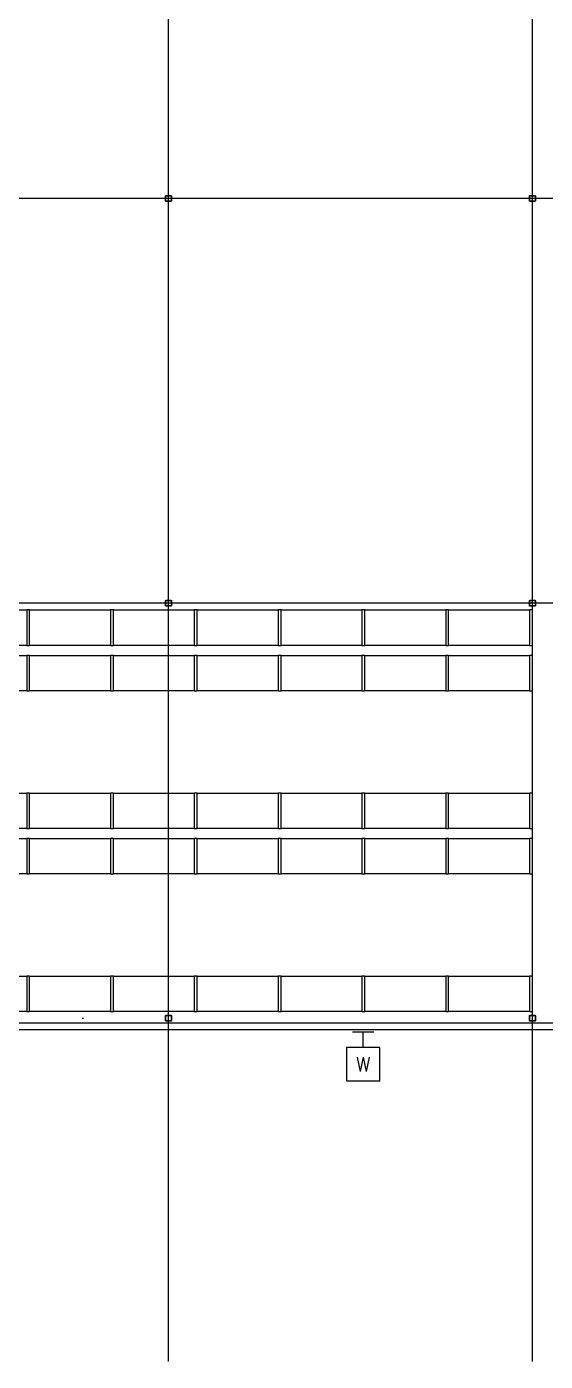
# Model space of a CAD drawing. Header units: millimetres. Extents: x 626570 to 643256, y 6233 to 11343.
# Drawn here: x 637727 to 638343, y 6628 to 8210 of the extents above; entities that cross this region are included whole.
import ezdxf
from ezdxf.enums import TextEntityAlignment as Align

# ---------------------------------------------------------------- set-up
doc = ezdxf.new("R2010")
doc.units = ezdxf.units.MM
doc.header["$LTSCALE"] = 4000
doc.header["$MEASUREMENT"] = 0
doc.linetypes.add('DASHDOT', pattern=[1, 0.5, -0.25, 0, -0.25])
doc.layers.get('0').update_dxf_attribs({"linetype": 'CONTINUOUS'})
for name, color, linetype in [('2012-201_WALL-FLEXWALL', 7, 'CONTINUOUS'), ('BEAMS', 170, 'CONTINUOUS'), ('FRAMES', 170, 'CONTINUOUS'), ('LTG', 6, 'CONTINUOUS'), ('MASTERFOUNDATION_1', 4, 'DASHDOT'), ('MASTERFOUNDATION_25', 7, 'CONTINUOUS')]:
    doc.layers.add(name, color=color, linetype=linetype)
doc.styles.get("Standard").update_dxf_attribs({"font": 'simplex.shx'})

# ---------------------------------------------------------------- blocks, each defined once
blk = doc.blocks.new('WD')
for p, q in [((322, 0), (-322, 0)), ((0, -465), (0, 0))]:
    blk.add_line(p, q)
blk.add_lwpolyline([(-500, -465), (-500, -1465), (500, -1465), (500, -465)], close=True)
blk.add_text('W', height=430).set_placement((0, -965), align=Align.MIDDLE)

msp = doc.modelspace()

# ---------------------------------------------------------------- linework, layer by layer
at = {"layer": '2012-201_WALL-FLEXWALL', "linetype": 'Continuous'}
for p, q in [((638359.1, 7028.5), (636245.9, 7028.5)), ((638359.1, 7020.6), (636245.9, 7020.6))]:
    msp.add_line(p, q, dxfattribs=at)
at = {"layer": 'BEAMS', "linetype": 'Continuous'}
for p, q in [((637631.5, 7518.6), (637727.5, 7518.6)), ((637731, 7518.6), (637827, 7518.6)), ((637830.5, 7518.6), (637926.5, 7518.6)), ((637930, 7518.6), (638026, 7518.6)), ((638029.5, 7518.6), (638125.5, 7518.6)), ((638129, 7518.6), (638225, 7518.6)), ((638228.5, 7518.6), (638324.5, 7518.6)), ((637727.5, 7476.6), (637631.5, 7476.6)), ((637827, 7476.6), (637731, 7476.6)), ((637926.5, 7476.6), (637830.5, 7476.6)), ((638026, 7476.6), (637930, 7476.6)), ((638125.5, 7476.6), (638029.5, 7476.6)), ((638225, 7476.6), (638129, 7476.6)), ((638324.5, 7476.6), (638228.5, 7476.6)), ((637631.5, 7464.6), (637727.5, 7464.6)), ((637731, 7464.6), (637827, 7464.6)), ((637830.5, 7464.6), (637926.5, 7464.6)), ((637930, 7464.6), (638026, 7464.6)), ((638029.5, 7464.6), (638125.5, 7464.6)), ((638129, 7464.6), (638225, 7464.6)), ((638228.5, 7464.6), (638324.5, 7464.6)), ((637727.5, 7422.6), (637631.5, 7422.6)), ((637827, 7422.6), (637731, 7422.6)), ((637926.5, 7422.6), (637830.5, 7422.6)), ((638026, 7422.6), (637930, 7422.6)), ((638125.5, 7422.6), (638029.5, 7422.6)), ((638225, 7422.6), (638129, 7422.6)), ((638324.5, 7422.6), (638228.5, 7422.6)), ((637631.5, 7301.5), (637727.5, 7301.5)), ((637731, 7301.5), (637827, 7301.5)), ((637830.5, 7301.5), (637926.5, 7301.5)), ((637930, 7301.5), (638026, 7301.5)), ((638029.5, 7301.5), (638125.5, 7301.5)), ((638129, 7301.5), (638225, 7301.5)), ((638228.5, 7301.5), (638324.5, 7301.5)), ((637727.5, 7259.5), (637631.5, 7259.5)), ((637827, 7259.5), (637731, 7259.5)), ((637926.5, 7259.5), (637830.5, 7259.5)), ((638026, 7259.5), (637930, 7259.5)), ((638125.5, 7259.5), (638029.5, 7259.5)), ((638225, 7259.5), (638129, 7259.5)), ((638324.5, 7259.5), (638228.5, 7259.5)), ((637631.5, 7247.5), (637727.5, 7247.5)), ((637731, 7247.5), (637827, 7247.5)), ((637830.5, 7247.5), (637926.5, 7247.5)), ((637930, 7247.5), (638026, 7247.5)), ((638029.5, 7247.5), (638125.5, 7247.5)), ((638129, 7247.5), (638225, 7247.5)), ((638228.5, 7247.5), (638324.5, 7247.5)), ((637727.5, 7205.5), (637631.5, 7205.5)), ((637827, 7205.5), (637731, 7205.5)), ((637926.5, 7205.5), (637830.5, 7205.5)), ((638026, 7205.5), (637930, 7205.5)), ((638125.5, 7205.5), (638029.5, 7205.5)), ((638225, 7205.5), (638129, 7205.5)), ((638324.5, 7205.5), (638228.5, 7205.5)), ((637631.5, 7084.4), (637727.5, 7084.4)), ((637731, 7084.4), (637827, 7084.4)), ((637830.5, 7084.4), (637926.5, 7084.4)), ((637930, 7084.4), (638026, 7084.4)), ((638029.5, 7084.4), (638125.5, 7084.4)), ((638129, 7084.4), (638225, 7084.4)), ((638228.5, 7084.4), (638324.5, 7084.4)), ((637727.5, 7042.4), (637631.5, 7042.4)), ((637827, 7042.4), (637731, 7042.4)), ((637926.5, 7042.4), (637830.5, 7042.4)), ((638026, 7042.4), (637930, 7042.4)), ((638125.5, 7042.4), (638029.5, 7042.4)), ((638225, 7042.4), (638129, 7042.4)), ((638324.5, 7042.4), (638228.5, 7042.4))]:
    msp.add_line(p, q, dxfattribs=at)
at = {"layer": 'FRAMES', "linetype": 'Continuous', "flags": 128}
for points in [[(637731, 7476.6), (637731, 7518.6), (637727.5, 7518.6), (637727.5, 7476.6), (637731, 7476.6)], [(637830.5, 7476.6), (637830.5, 7518.6), (637827, 7518.6), (637827, 7476.6), (637830.5, 7476.6)], [(637930, 7476.6), (637930, 7518.6), (637926.5, 7518.6), (637926.5, 7476.6), (637930, 7476.6)], [(638029.5, 7476.6), (638029.5, 7518.6), (638026, 7518.6), (638026, 7476.6), (638029.5, 7476.6)], [(638129, 7476.6), (638129, 7518.6), (638125.5, 7518.6), (638125.5, 7476.6), (638129, 7476.6)], [(638228.5, 7476.6), (638228.5, 7518.6), (638225, 7518.6), (638225, 7476.6), (638228.5, 7476.6)], [(638328, 7476.6), (638328, 7518.6), (638324.5, 7518.6), (638324.5, 7476.6), (638328, 7476.6)], [(637731, 7422.6), (637731, 7464.6), (637727.5, 7464.6), (637727.5, 7422.6), (637731, 7422.6)], [(637830.5, 7422.6), (637830.5, 7464.6), (637827, 7464.6), (637827, 7422.6), (637830.5, 7422.6)], [(637930, 7422.6), (637930, 7464.6), (637926.5, 7464.6), (637926.5, 7422.6), (637930, 7422.6)], [(638029.5, 7422.6), (638029.5, 7464.6), (638026, 7464.6), (638026, 7422.6), (638029.5, 7422.6)], [(638129, 7422.6), (638129, 7464.6), (638125.5, 7464.6), (638125.5, 7422.6), (638129, 7422.6)], [(638228.5, 7422.6), (638228.5, 7464.6), (638225, 7464.6), (638225, 7422.6), (638228.5, 7422.6)], [(638328, 7422.6), (638328, 7464.6), (638324.5, 7464.6), (638324.5, 7422.6), (638328, 7422.6)], [(637731, 7259.5), (637731, 7301.5), (637727.5, 7301.5), (637727.5, 7259.5), (637731, 7259.5)], [(637830.5, 7259.5), (637830.5, 7301.5), (637827, 7301.5), (637827, 7259.5), (637830.5, 7259.5)], [(637930, 7259.5), (637930, 7301.5), (637926.5, 7301.5), (637926.5, 7259.5), (637930, 7259.5)], [(638029.5, 7259.5), (638029.5, 7301.5), (638026, 7301.5), (638026, 7259.5), (638029.5, 7259.5)], [(638129, 7259.5), (638129, 7301.5), (638125.5, 7301.5), (638125.5, 7259.5), (638129, 7259.5)], [(638228.5, 7259.5), (638228.5, 7301.5), (638225, 7301.5), (638225, 7259.5), (638228.5, 7259.5)], [(638328, 7259.5), (638328, 7301.5), (638324.5, 7301.5), (638324.5, 7259.5), (638328, 7259.5)], [(637731, 7205.5), (637731, 7247.5), (637727.5, 7247.5), (637727.5, 7205.5), (637731, 7205.5)], [(637830.5, 7205.5), (637830.5, 7247.5), (637827, 7247.5), (637827, 7205.5), (637830.5, 7205.5)], [(637930, 7205.5), (637930, 7247.5), (637926.5, 7247.5), (637926.5, 7205.5), (637930, 7205.5)], [(638029.5, 7205.5), (638029.5, 7247.5), (638026, 7247.5), (638026, 7205.5), (638029.5, 7205.5)], [(638129, 7205.5), (638129, 7247.5), (638125.5, 7247.5), (638125.5, 7205.5), (638129, 7205.5)], [(638228.5, 7205.5), (638228.5, 7247.5), (638225, 7247.5), (638225, 7205.5), (638228.5, 7205.5)], [(638328, 7205.5), (638328, 7247.5), (638324.5, 7247.5), (638324.5, 7205.5), (638328, 7205.5)], [(637731, 7042.4), (637731, 7084.4), (637727.5, 7084.4), (637727.5, 7042.4), (637731, 7042.4)], [(637830.5, 7042.4), (637830.5, 7084.4), (637827, 7084.4), (637827, 7042.4), (637830.5, 7042.4)], [(637930, 7042.4), (637930, 7084.4), (637926.5, 7084.4), (637926.5, 7042.4), (637930, 7042.4)], [(638029.5, 7042.4), (638029.5, 7084.4), (638026, 7084.4), (638026, 7042.4), (638029.5, 7042.4)], [(638129, 7042.4), (638129, 7084.4), (638125.5, 7084.4), (638125.5, 7042.4), (638129, 7042.4)], [(638228.5, 7042.4), (638228.5, 7084.4), (638225, 7084.4), (638225, 7042.4), (638228.5, 7042.4)], [(638328, 7042.4), (638328, 7084.4), (638324.5, 7084.4), (638324.5, 7042.4), (638328, 7042.4)]]:
    msp.add_lwpolyline(points, close=True, dxfattribs=at)
at = {"layer": 'MASTERFOUNDATION_1', "linetype": 'DASHDOT'}
for p, q in [((637895.9, 6627.5), (637895.9, 11123.2)), ((638328, 6627.5), (638328, 11123.2)), ((643023.9, 8006.6), (626795.2, 8006.6)), ((643023.9, 7526.6), (626795.2, 7526.6)), ((643023.9, 7526.6), (626795.2, 7526.6)), ((626794.1, 7034.4), (643036.1, 7034.4))]:
    msp.add_line(p, q, dxfattribs=at)
at = {"layer": 'MASTERFOUNDATION_25', "linetype": 'Continuous', "flags": 128}
for points in [[(637893.1, 8010.1), (637898.8, 8010.1), (637898.8, 8010.1), (637898.9, 8010.1), (637898.9, 8010.1), (637898.9, 8010.1), (637898.9, 8010.1), (637899, 8010.1), (637899, 8010.1), (637899, 8010.1), (637899, 8010.1), (637899, 8010.1), (637899.1, 8010.1), (637899.1, 8010.1), (637899.1, 8010), (637899.1, 8010), (637899.1, 8010), (637899.2, 8010), (637899.2, 8010), (637899.2, 8010), (637899.2, 8010), (637899.2, 8010), (637899.2, 8009.9), (637899.3, 8009.9), (637899.3, 8009.9), (637899.3, 8009.9), (637899.3, 8009.9), (637899.3, 8009.9), (637899.3, 8009.9), (637899.3, 8009.8), (637899.4, 8009.8), (637899.4, 8009.8), (637899.4, 8009.8), (637899.4, 8009.8), (637899.4, 8009.7), (637899.4, 8009.7), (637899.4, 8009.7), (637899.4, 8009.7), (637899.4, 8009.7), (637899.4, 8009.6), (637899.4, 8009.6), (637899.4, 8009.6), (637899.4, 8009.6), (637899.4, 8009.6), (637899.4, 8009.5), (637899.4, 8009.5), (637899.4, 8009.5), (637899.4, 8003.7), (637899.4, 8003.7), (637899.4, 8003.7), (637899.4, 8003.7), (637899.4, 8003.6), (637899.4, 8003.6), (637899.4, 8003.6), (637899.4, 8003.6), (637899.4, 8003.6), (637899.4, 8003.5), (637899.4, 8003.5), (637899.4, 8003.5), (637899.4, 8003.5), (637899.4, 8003.5), (637899.4, 8003.4), (637899.4, 8003.4), (637899.4, 8003.4), (637899.3, 8003.4), (637899.3, 8003.4), (637899.3, 8003.3), (637899.3, 8003.3), (637899.3, 8003.3), (637899.3, 8003.3), (637899.3, 8003.3), (637899.2, 8003.3), (637899.2, 8003.3), (637899.2, 8003.2), (637899.2, 8003.2), (637899.2, 8003.2), (637899.2, 8003.2), (637899.1, 8003.2), (637899.1, 8003.2), (637899.1, 8003.2), (637899.1, 8003.2), (637899.1, 8003.2), (637899, 8003.1), (637899, 8003.1), (637899, 8003.1), (637899, 8003.1), (637899, 8003.1), (637898.9, 8003.1), (637898.9, 8003.1), (637898.9, 8003.1), (637898.9, 8003.1), (637898.8, 8003.1), (637898.8, 8003.1), (637893.1, 8003.1), (637893, 8003.1), (637893, 8003.1), (637893, 8003.1), (637893, 8003.1), (637893, 8003.1), (637892.9, 8003.1), (637892.9, 8003.1), (637892.9, 8003.1), (637892.9, 8003.1), (637892.9, 8003.1), (637892.8, 8003.2), (637892.8, 8003.2), (637892.8, 8003.2), (637892.8, 8003.2), (637892.8, 8003.2), (637892.7, 8003.2), (637892.7, 8003.2), (637892.7, 8003.2), (637892.7, 8003.2), (637892.7, 8003.3), (637892.7, 8003.3), (637892.6, 8003.3), (637892.6, 8003.3), (637892.6, 8003.3), (637892.6, 8003.3), (637892.6, 8003.3), (637892.6, 8003.4), (637892.6, 8003.4), (637892.5, 8003.4), (637892.5, 8003.4), (637892.5, 8003.4), (637892.5, 8003.5), (637892.5, 8003.5), (637892.5, 8003.5), (637892.5, 8003.5), (637892.5, 8003.5), (637892.5, 8003.6), (637892.5, 8003.6), (637892.5, 8003.6), (637892.5, 8003.6), (637892.5, 8003.6), (637892.5, 8003.7), (637892.5, 8003.7), (637892.4, 8003.7), (637892.4, 8003.7), (637892.4, 8009.5), (637892.4, 8009.5), (637892.5, 8009.5), (637892.5, 8009.6), (637892.5, 8009.6), (637892.5, 8009.6), (637892.5, 8009.6), (637892.5, 8009.6), (637892.5, 8009.7), (637892.5, 8009.7), (637892.5, 8009.7), (637892.5, 8009.7), (637892.5, 8009.7), (637892.5, 8009.8), (637892.5, 8009.8), (637892.5, 8009.8), (637892.5, 8009.8), (637892.6, 8009.8), (637892.6, 8009.9), (637892.6, 8009.9), (637892.6, 8009.9), (637892.6, 8009.9), (637892.6, 8009.9), (637892.6, 8009.9), (637892.7, 8009.9), (637892.7, 8010), (637892.7, 8010), (637892.7, 8010), (637892.7, 8010), (637892.7, 8010), (637892.8, 8010), (637892.8, 8010), (637892.8, 8010), (637892.8, 8010.1), (637892.8, 8010.1), (637892.9, 8010.1), (637892.9, 8010.1), (637892.9, 8010.1), (637892.9, 8010.1), (637892.9, 8010.1), (637893, 8010.1), (637893, 8010.1), (637893, 8010.1), (637893, 8010.1), (637893, 8010.1), (637893.1, 8010.1)], [(637893.1, 8009.8), (637898.8, 8009.8), (637898.8, 8009.8), (637898.8, 8009.8), (637898.9, 8009.8), (637898.9, 8009.8), (637898.9, 8009.8), (637898.9, 8009.8), (637898.9, 8009.8), (637898.9, 8009.8), (637898.9, 8009.8), (637898.9, 8009.8), (637898.9, 8009.8), (637899, 8009.8), (637899, 8009.8), (637899, 8009.8), (637899, 8009.8), (637899, 8009.7), (637899, 8009.7), (637899, 8009.7), (637899, 8009.7), (637899, 8009.7), (637899, 8009.7), (637899, 8009.7), (637899, 8009.7), (637899.1, 8009.7), (637899.1, 8009.7), (637899.1, 8009.7), (637899.1, 8009.7), (637899.1, 8009.7), (637899.1, 8009.7), (637899.1, 8009.6), (637899.1, 8009.6), (637899.1, 8009.6), (637899.1, 8009.6), (637899.1, 8009.6), (637899.1, 8009.6), (637899.1, 8009.6), (637899.1, 8009.6), (637899.1, 8009.6), (637899.1, 8009.6), (637899.1, 8009.5), (637899.1, 8009.5), (637899.1, 8009.5), (637899.1, 8009.5), (637899.1, 8009.5), (637899.1, 8009.5), (637899.1, 8003.7), (637899.1, 8003.7), (637899.1, 8003.7), (637899.1, 8003.7), (637899.1, 8003.7), (637899.1, 8003.7), (637899.1, 8003.7), (637899.1, 8003.7), (637899.1, 8003.6), (637899.1, 8003.6), (637899.1, 8003.6), (637899.1, 8003.6), (637899.1, 8003.6), (637899.1, 8003.6), (637899.1, 8003.6), (637899.1, 8003.6), (637899.1, 8003.6), (637899.1, 8003.6), (637899.1, 8003.5), (637899.1, 8003.5), (637899.1, 8003.5), (637899.1, 8003.5), (637899, 8003.5), (637899, 8003.5), (637899, 8003.5), (637899, 8003.5), (637899, 8003.5), (637899, 8003.5), (637899, 8003.5), (637899, 8003.5), (637899, 8003.5), (637899, 8003.5), (637899, 8003.5), (637899, 8003.4), (637898.9, 8003.4), (637898.9, 8003.4), (637898.9, 8003.4), (637898.9, 8003.4), (637898.9, 8003.4), (637898.9, 8003.4), (637898.9, 8003.4), (637898.9, 8003.4), (637898.9, 8003.4), (637898.8, 8003.4), (637898.8, 8003.4), (637898.8, 8003.4), (637893.1, 8003.4), (637893.1, 8003.4), (637893, 8003.4), (637893, 8003.4), (637893, 8003.4), (637893, 8003.4), (637893, 8003.4), (637893, 8003.4), (637893, 8003.4), (637893, 8003.4), (637893, 8003.4), (637893, 8003.4), (637892.9, 8003.4), (637892.9, 8003.5), (637892.9, 8003.5), (637892.9, 8003.5), (637892.9, 8003.5), (637892.9, 8003.5), (637892.9, 8003.5), (637892.9, 8003.5), (637892.9, 8003.5), (637892.9, 8003.5), (637892.9, 8003.5), (637892.8, 8003.5), (637892.8, 8003.5), (637892.8, 8003.5), (637892.8, 8003.5), (637892.8, 8003.5), (637892.8, 8003.6), (637892.8, 8003.6), (637892.8, 8003.6), (637892.8, 8003.6), (637892.8, 8003.6), (637892.8, 8003.6), (637892.8, 8003.6), (637892.8, 8003.6), (637892.8, 8003.6), (637892.8, 8003.6), (637892.8, 8003.7), (637892.8, 8003.7), (637892.8, 8003.7), (637892.8, 8003.7), (637892.8, 8003.7), (637892.8, 8003.7), (637892.8, 8003.7), (637892.8, 8003.7), (637892.8, 8009.5), (637892.8, 8009.5), (637892.8, 8009.5), (637892.8, 8009.5), (637892.8, 8009.5), (637892.8, 8009.5), (637892.8, 8009.6), (637892.8, 8009.6), (637892.8, 8009.6), (637892.8, 8009.6), (637892.8, 8009.6), (637892.8, 8009.6), (637892.8, 8009.6), (637892.8, 8009.6), (637892.8, 8009.6), (637892.8, 8009.6), (637892.8, 8009.7), (637892.8, 8009.7), (637892.8, 8009.7), (637892.8, 8009.7), (637892.8, 8009.7), (637892.8, 8009.7), (637892.8, 8009.7), (637892.9, 8009.7), (637892.9, 8009.7), (637892.9, 8009.7), (637892.9, 8009.7), (637892.9, 8009.7), (637892.9, 8009.7), (637892.9, 8009.7), (637892.9, 8009.8), (637892.9, 8009.8), (637892.9, 8009.8), (637892.9, 8009.8), (637893, 8009.8), (637893, 8009.8), (637893, 8009.8), (637893, 8009.8), (637893, 8009.8), (637893, 8009.8), (637893, 8009.8), (637893, 8009.8), (637893, 8009.8), (637893, 8009.8), (637893.1, 8009.8), (637893.1, 8009.8)], [(638325.1, 8010.1), (638330.8, 8010.1), (638330.9, 8010.1), (638330.9, 8010.1), (638330.9, 8010.1), (638330.9, 8010.1), (638330.9, 8010.1), (638331, 8010.1), (638331, 8010.1), (638331, 8010.1), (638331, 8010.1), (638331, 8010.1), (638331.1, 8010.1), (638331.1, 8010.1), (638331.1, 8010), (638331.1, 8010), (638331.1, 8010), (638331.2, 8010), (638331.2, 8010), (638331.2, 8010), (638331.2, 8010), (638331.2, 8010), (638331.3, 8009.9), (638331.3, 8009.9), (638331.3, 8009.9), (638331.3, 8009.9), (638331.3, 8009.9), (638331.3, 8009.9), (638331.3, 8009.9), (638331.4, 8009.8), (638331.4, 8009.8), (638331.4, 8009.8), (638331.4, 8009.8), (638331.4, 8009.8), (638331.4, 8009.7), (638331.4, 8009.7), (638331.4, 8009.7), (638331.4, 8009.7), (638331.4, 8009.7), (638331.4, 8009.6), (638331.4, 8009.6), (638331.4, 8009.6), (638331.5, 8009.6), (638331.5, 8009.6), (638331.5, 8009.5), (638331.5, 8009.5), (638331.5, 8009.5), (638331.5, 8003.7), (638331.5, 8003.7), (638331.5, 8003.7), (638331.5, 8003.7), (638331.5, 8003.6), (638331.4, 8003.6), (638331.4, 8003.6), (638331.4, 8003.6), (638331.4, 8003.6), (638331.4, 8003.5), (638331.4, 8003.5), (638331.4, 8003.5), (638331.4, 8003.5), (638331.4, 8003.5), (638331.4, 8003.4), (638331.4, 8003.4), (638331.4, 8003.4), (638331.4, 8003.4), (638331.3, 8003.4), (638331.3, 8003.3), (638331.3, 8003.3), (638331.3, 8003.3), (638331.3, 8003.3), (638331.3, 8003.3), (638331.3, 8003.3), (638331.2, 8003.3), (638331.2, 8003.2), (638331.2, 8003.2), (638331.2, 8003.2), (638331.2, 8003.2), (638331.1, 8003.2), (638331.1, 8003.2), (638331.1, 8003.2), (638331.1, 8003.2), (638331.1, 8003.2), (638331, 8003.1), (638331, 8003.1), (638331, 8003.1), (638331, 8003.1), (638331, 8003.1), (638330.9, 8003.1), (638330.9, 8003.1), (638330.9, 8003.1), (638330.9, 8003.1), (638330.9, 8003.1), (638330.8, 8003.1), (638325.1, 8003.1), (638325.1, 8003.1), (638325, 8003.1), (638325, 8003.1), (638325, 8003.1), (638325, 8003.1), (638324.9, 8003.1), (638324.9, 8003.1), (638324.9, 8003.1), (638324.9, 8003.1), (638324.9, 8003.1), (638324.8, 8003.2), (638324.8, 8003.2), (638324.8, 8003.2), (638324.8, 8003.2), (638324.8, 8003.2), (638324.7, 8003.2), (638324.7, 8003.2), (638324.7, 8003.2), (638324.7, 8003.2), (638324.7, 8003.3), (638324.7, 8003.3), (638324.6, 8003.3), (638324.6, 8003.3), (638324.6, 8003.3), (638324.6, 8003.3), (638324.6, 8003.3), (638324.6, 8003.4), (638324.6, 8003.4), (638324.6, 8003.4), (638324.5, 8003.4), (638324.5, 8003.4), (638324.5, 8003.5), (638324.5, 8003.5), (638324.5, 8003.5), (638324.5, 8003.5), (638324.5, 8003.5), (638324.5, 8003.6), (638324.5, 8003.6), (638324.5, 8003.6), (638324.5, 8003.6), (638324.5, 8003.6), (638324.5, 8003.7), (638324.5, 8003.7), (638324.5, 8003.7), (638324.5, 8003.7), (638324.5, 8009.5), (638324.5, 8009.5), (638324.5, 8009.5), (638324.5, 8009.6), (638324.5, 8009.6), (638324.5, 8009.6), (638324.5, 8009.6), (638324.5, 8009.6), (638324.5, 8009.7), (638324.5, 8009.7), (638324.5, 8009.7), (638324.5, 8009.7), (638324.5, 8009.7), (638324.5, 8009.8), (638324.5, 8009.8), (638324.5, 8009.8), (638324.6, 8009.8), (638324.6, 8009.8), (638324.6, 8009.9), (638324.6, 8009.9), (638324.6, 8009.9), (638324.6, 8009.9), (638324.6, 8009.9), (638324.6, 8009.9), (638324.7, 8009.9), (638324.7, 8010), (638324.7, 8010), (638324.7, 8010), (638324.7, 8010), (638324.7, 8010), (638324.8, 8010), (638324.8, 8010), (638324.8, 8010), (638324.8, 8010.1), (638324.8, 8010.1), (638324.9, 8010.1), (638324.9, 8010.1), (638324.9, 8010.1), (638324.9, 8010.1), (638324.9, 8010.1), (638325, 8010.1), (638325, 8010.1), (638325, 8010.1), (638325, 8010.1), (638325.1, 8010.1), (638325.1, 8010.1)], [(638325.1, 8009.8), (638330.8, 8009.8), (638330.8, 8009.8), (638330.9, 8009.8), (638330.9, 8009.8), (638330.9, 8009.8), (638330.9, 8009.8), (638330.9, 8009.8), (638330.9, 8009.8), (638330.9, 8009.8), (638330.9, 8009.8), (638330.9, 8009.8), (638331, 8009.8), (638331, 8009.8), (638331, 8009.8), (638331, 8009.8), (638331, 8009.8), (638331, 8009.7), (638331, 8009.7), (638331, 8009.7), (638331, 8009.7), (638331, 8009.7), (638331, 8009.7), (638331.1, 8009.7), (638331.1, 8009.7), (638331.1, 8009.7), (638331.1, 8009.7), (638331.1, 8009.7), (638331.1, 8009.7), (638331.1, 8009.7), (638331.1, 8009.7), (638331.1, 8009.6), (638331.1, 8009.6), (638331.1, 8009.6), (638331.1, 8009.6), (638331.1, 8009.6), (638331.1, 8009.6), (638331.1, 8009.6), (638331.1, 8009.6), (638331.1, 8009.6), (638331.1, 8009.6), (638331.1, 8009.5), (638331.1, 8009.5), (638331.1, 8009.5), (638331.1, 8009.5), (638331.1, 8009.5), (638331.1, 8009.5), (638331.1, 8003.7), (638331.1, 8003.7), (638331.1, 8003.7), (638331.1, 8003.7), (638331.1, 8003.7), (638331.1, 8003.7), (638331.1, 8003.7), (638331.1, 8003.7), (638331.1, 8003.6), (638331.1, 8003.6), (638331.1, 8003.6), (638331.1, 8003.6), (638331.1, 8003.6), (638331.1, 8003.6), (638331.1, 8003.6), (638331.1, 8003.6), (638331.1, 8003.6), (638331.1, 8003.6), (638331.1, 8003.5), (638331.1, 8003.5), (638331.1, 8003.5), (638331.1, 8003.5), (638331.1, 8003.5), (638331.1, 8003.5), (638331, 8003.5), (638331, 8003.5), (638331, 8003.5), (638331, 8003.5), (638331, 8003.5), (638331, 8003.5), (638331, 8003.5), (638331, 8003.5), (638331, 8003.5), (638331, 8003.4), (638331, 8003.4), (638330.9, 8003.4), (638330.9, 8003.4), (638330.9, 8003.4), (638330.9, 8003.4), (638330.9, 8003.4), (638330.9, 8003.4), (638330.9, 8003.4), (638330.9, 8003.4), (638330.9, 8003.4), (638330.8, 8003.4), (638330.8, 8003.4), (638325.1, 8003.4), (638325.1, 8003.4), (638325.1, 8003.4), (638325, 8003.4), (638325, 8003.4), (638325, 8003.4), (638325, 8003.4), (638325, 8003.4), (638325, 8003.4), (638325, 8003.4), (638325, 8003.4), (638325, 8003.4), (638325, 8003.4), (638324.9, 8003.5), (638324.9, 8003.5), (638324.9, 8003.5), (638324.9, 8003.5), (638324.9, 8003.5), (638324.9, 8003.5), (638324.9, 8003.5), (638324.9, 8003.5), (638324.9, 8003.5), (638324.9, 8003.5), (638324.9, 8003.5), (638324.8, 8003.5), (638324.8, 8003.5), (638324.8, 8003.5), (638324.8, 8003.5), (638324.8, 8003.6), (638324.8, 8003.6), (638324.8, 8003.6), (638324.8, 8003.6), (638324.8, 8003.6), (638324.8, 8003.6), (638324.8, 8003.6), (638324.8, 8003.6), (638324.8, 8003.6), (638324.8, 8003.6), (638324.8, 8003.7), (638324.8, 8003.7), (638324.8, 8003.7), (638324.8, 8003.7), (638324.8, 8003.7), (638324.8, 8003.7), (638324.8, 8003.7), (638324.8, 8003.7), (638324.8, 8009.5), (638324.8, 8009.5), (638324.8, 8009.5), (638324.8, 8009.5), (638324.8, 8009.5), (638324.8, 8009.5), (638324.8, 8009.6), (638324.8, 8009.6), (638324.8, 8009.6), (638324.8, 8009.6), (638324.8, 8009.6), (638324.8, 8009.6), (638324.8, 8009.6), (638324.8, 8009.6), (638324.8, 8009.6), (638324.8, 8009.6), (638324.8, 8009.7), (638324.8, 8009.7), (638324.8, 8009.7), (638324.8, 8009.7), (638324.8, 8009.7), (638324.8, 8009.7), (638324.9, 8009.7), (638324.9, 8009.7), (638324.9, 8009.7), (638324.9, 8009.7), (638324.9, 8009.7), (638324.9, 8009.7), (638324.9, 8009.7), (638324.9, 8009.7), (638324.9, 8009.8), (638324.9, 8009.8), (638324.9, 8009.8), (638325, 8009.8), (638325, 8009.8), (638325, 8009.8), (638325, 8009.8), (638325, 8009.8), (638325, 8009.8), (638325, 8009.8), (638325, 8009.8), (638325, 8009.8), (638325, 8009.8), (638325.1, 8009.8), (638325.1, 8009.8), (638325.1, 8009.8)], [(637893.1, 7530.1), (637898.8, 7530.1), (637898.8, 7530.1), (637898.9, 7530.1), (637898.9, 7530.1), (637898.9, 7530.1), (637898.9, 7530.1), (637899, 7530.1), (637899, 7530.1), (637899, 7530.1), (637899, 7530.1), (637899, 7530.1), (637899.1, 7530.1), (637899.1, 7530.1), (637899.1, 7530), (637899.1, 7530), (637899.1, 7530), (637899.2, 7530), (637899.2, 7530), (637899.2, 7530), (637899.2, 7530), (637899.2, 7530), (637899.2, 7529.9), (637899.3, 7529.9), (637899.3, 7529.9), (637899.3, 7529.9), (637899.3, 7529.9), (637899.3, 7529.9), (637899.3, 7529.9), (637899.3, 7529.8), (637899.4, 7529.8), (637899.4, 7529.8), (637899.4, 7529.8), (637899.4, 7529.8), (637899.4, 7529.7), (637899.4, 7529.7), (637899.4, 7529.7), (637899.4, 7529.7), (637899.4, 7529.7), (637899.4, 7529.6), (637899.4, 7529.6), (637899.4, 7529.6), (637899.4, 7529.6), (637899.4, 7529.6), (637899.4, 7529.5), (637899.4, 7529.5), (637899.4, 7529.5), (637899.4, 7523.7), (637899.4, 7523.7), (637899.4, 7523.7), (637899.4, 7523.7), (637899.4, 7523.6), (637899.4, 7523.6), (637899.4, 7523.6), (637899.4, 7523.6), (637899.4, 7523.6), (637899.4, 7523.5), (637899.4, 7523.5), (637899.4, 7523.5), (637899.4, 7523.5), (637899.4, 7523.5), (637899.4, 7523.4), (637899.4, 7523.4), (637899.4, 7523.4), (637899.3, 7523.4), (637899.3, 7523.4), (637899.3, 7523.3), (637899.3, 7523.3), (637899.3, 7523.3), (637899.3, 7523.3), (637899.3, 7523.3), (637899.2, 7523.3), (637899.2, 7523.3), (637899.2, 7523.2), (637899.2, 7523.2), (637899.2, 7523.2), (637899.2, 7523.2), (637899.1, 7523.2), (637899.1, 7523.2), (637899.1, 7523.2), (637899.1, 7523.2), (637899.1, 7523.2), (637899, 7523.1), (637899, 7523.1), (637899, 7523.1), (637899, 7523.1), (637899, 7523.1), (637898.9, 7523.1), (637898.9, 7523.1), (637898.9, 7523.1), (637898.9, 7523.1), (637898.8, 7523.1), (637898.8, 7523.1), (637893.1, 7523.1), (637893, 7523.1), (637893, 7523.1), (637893, 7523.1), (637893, 7523.1), (637893, 7523.1), (637892.9, 7523.1), (637892.9, 7523.1), (637892.9, 7523.1), (637892.9, 7523.1), (637892.9, 7523.1), (637892.8, 7523.2), (637892.8, 7523.2), (637892.8, 7523.2), (637892.8, 7523.2), (637892.8, 7523.2), (637892.7, 7523.2), (637892.7, 7523.2), (637892.7, 7523.2), (637892.7, 7523.2), (637892.7, 7523.3), (637892.7, 7523.3), (637892.6, 7523.3), (637892.6, 7523.3), (637892.6, 7523.3), (637892.6, 7523.3), (637892.6, 7523.3), (637892.6, 7523.4), (637892.6, 7523.4), (637892.5, 7523.4), (637892.5, 7523.4), (637892.5, 7523.4), (637892.5, 7523.5), (637892.5, 7523.5), (637892.5, 7523.5), (637892.5, 7523.5), (637892.5, 7523.5), (637892.5, 7523.6), (637892.5, 7523.6), (637892.5, 7523.6), (637892.5, 7523.6), (637892.5, 7523.6), (637892.5, 7523.7), (637892.5, 7523.7), (637892.4, 7523.7), (637892.4, 7523.7), (637892.4, 7529.5), (637892.4, 7529.5), (637892.5, 7529.5), (637892.5, 7529.6), (637892.5, 7529.6), (637892.5, 7529.6), (637892.5, 7529.6), (637892.5, 7529.6), (637892.5, 7529.7), (637892.5, 7529.7), (637892.5, 7529.7), (637892.5, 7529.7), (637892.5, 7529.7), (637892.5, 7529.8), (637892.5, 7529.8), (637892.5, 7529.8), (637892.5, 7529.8), (637892.6, 7529.8), (637892.6, 7529.9), (637892.6, 7529.9), (637892.6, 7529.9), (637892.6, 7529.9), (637892.6, 7529.9), (637892.6, 7529.9), (637892.7, 7529.9), (637892.7, 7530), (637892.7, 7530), (637892.7, 7530), (637892.7, 7530), (637892.7, 7530), (637892.8, 7530), (637892.8, 7530), (637892.8, 7530), (637892.8, 7530.1), (637892.8, 7530.1), (637892.9, 7530.1), (637892.9, 7530.1), (637892.9, 7530.1), (637892.9, 7530.1), (637892.9, 7530.1), (637893, 7530.1), (637893, 7530.1), (637893, 7530.1), (637893, 7530.1), (637893, 7530.1), (637893.1, 7530.1)], [(637893.1, 7529.8), (637898.8, 7529.8), (637898.8, 7529.8), (637898.8, 7529.8), (637898.9, 7529.8), (637898.9, 7529.8), (637898.9, 7529.8), (637898.9, 7529.8), (637898.9, 7529.8), (637898.9, 7529.8), (637898.9, 7529.8), (637898.9, 7529.8), (637898.9, 7529.8), (637899, 7529.8), (637899, 7529.8), (637899, 7529.8), (637899, 7529.8), (637899, 7529.7), (637899, 7529.7), (637899, 7529.7), (637899, 7529.7), (637899, 7529.7), (637899, 7529.7), (637899, 7529.7), (637899, 7529.7), (637899.1, 7529.7), (637899.1, 7529.7), (637899.1, 7529.7), (637899.1, 7529.7), (637899.1, 7529.7), (637899.1, 7529.7), (637899.1, 7529.6), (637899.1, 7529.6), (637899.1, 7529.6), (637899.1, 7529.6), (637899.1, 7529.6), (637899.1, 7529.6), (637899.1, 7529.6), (637899.1, 7529.6), (637899.1, 7529.6), (637899.1, 7529.6), (637899.1, 7529.5), (637899.1, 7529.5), (637899.1, 7529.5), (637899.1, 7529.5), (637899.1, 7529.5), (637899.1, 7529.5), (637899.1, 7523.7), (637899.1, 7523.7), (637899.1, 7523.7), (637899.1, 7523.7), (637899.1, 7523.7), (637899.1, 7523.7), (637899.1, 7523.7), (637899.1, 7523.7), (637899.1, 7523.6), (637899.1, 7523.6), (637899.1, 7523.6), (637899.1, 7523.6), (637899.1, 7523.6), (637899.1, 7523.6), (637899.1, 7523.6), (637899.1, 7523.6), (637899.1, 7523.6), (637899.1, 7523.6), (637899.1, 7523.5), (637899.1, 7523.5), (637899.1, 7523.5), (637899.1, 7523.5), (637899, 7523.5), (637899, 7523.5), (637899, 7523.5), (637899, 7523.5), (637899, 7523.5), (637899, 7523.5), (637899, 7523.5), (637899, 7523.5), (637899, 7523.5), (637899, 7523.5), (637899, 7523.5), (637899, 7523.4), (637898.9, 7523.4), (637898.9, 7523.4), (637898.9, 7523.4), (637898.9, 7523.4), (637898.9, 7523.4), (637898.9, 7523.4), (637898.9, 7523.4), (637898.9, 7523.4), (637898.9, 7523.4), (637898.8, 7523.4), (637898.8, 7523.4), (637898.8, 7523.4), (637893.1, 7523.4), (637893.1, 7523.4), (637893, 7523.4), (637893, 7523.4), (637893, 7523.4), (637893, 7523.4), (637893, 7523.4), (637893, 7523.4), (637893, 7523.4), (637893, 7523.4), (637893, 7523.4), (637893, 7523.4), (637892.9, 7523.4), (637892.9, 7523.5), (637892.9, 7523.5), (637892.9, 7523.5), (637892.9, 7523.5), (637892.9, 7523.5), (637892.9, 7523.5), (637892.9, 7523.5), (637892.9, 7523.5), (637892.9, 7523.5), (637892.9, 7523.5), (637892.8, 7523.5), (637892.8, 7523.5), (637892.8, 7523.5), (637892.8, 7523.5), (637892.8, 7523.5), (637892.8, 7523.6), (637892.8, 7523.6), (637892.8, 7523.6), (637892.8, 7523.6), (637892.8, 7523.6), (637892.8, 7523.6), (637892.8, 7523.6), (637892.8, 7523.6), (637892.8, 7523.6), (637892.8, 7523.6), (637892.8, 7523.7), (637892.8, 7523.7), (637892.8, 7523.7), (637892.8, 7523.7), (637892.8, 7523.7), (637892.8, 7523.7), (637892.8, 7523.7), (637892.8, 7523.7), (637892.8, 7529.5), (637892.8, 7529.5), (637892.8, 7529.5), (637892.8, 7529.5), (637892.8, 7529.5), (637892.8, 7529.5), (637892.8, 7529.6), (637892.8, 7529.6), (637892.8, 7529.6), (637892.8, 7529.6), (637892.8, 7529.6), (637892.8, 7529.6), (637892.8, 7529.6), (637892.8, 7529.6), (637892.8, 7529.6), (637892.8, 7529.6), (637892.8, 7529.7), (637892.8, 7529.7), (637892.8, 7529.7), (637892.8, 7529.7), (637892.8, 7529.7), (637892.8, 7529.7), (637892.8, 7529.7), (637892.9, 7529.7), (637892.9, 7529.7), (637892.9, 7529.7), (637892.9, 7529.7), (637892.9, 7529.7), (637892.9, 7529.7), (637892.9, 7529.7), (637892.9, 7529.8), (637892.9, 7529.8), (637892.9, 7529.8), (637892.9, 7529.8), (637893, 7529.8), (637893, 7529.8), (637893, 7529.8), (637893, 7529.8), (637893, 7529.8), (637893, 7529.8), (637893, 7529.8), (637893, 7529.8), (637893, 7529.8), (637893, 7529.8), (637893.1, 7529.8), (637893.1, 7529.8)], [(638325.1, 7530.1), (638330.8, 7530.1), (638330.9, 7530.1), (638330.9, 7530.1), (638330.9, 7530.1), (638330.9, 7530.1), (638330.9, 7530.1), (638331, 7530.1), (638331, 7530.1), (638331, 7530.1), (638331, 7530.1), (638331, 7530.1), (638331.1, 7530.1), (638331.1, 7530.1), (638331.1, 7530), (638331.1, 7530), (638331.1, 7530), (638331.2, 7530), (638331.2, 7530), (638331.2, 7530), (638331.2, 7530), (638331.2, 7530), (638331.3, 7529.9), (638331.3, 7529.9), (638331.3, 7529.9), (638331.3, 7529.9), (638331.3, 7529.9), (638331.3, 7529.9), (638331.3, 7529.9), (638331.4, 7529.8), (638331.4, 7529.8), (638331.4, 7529.8), (638331.4, 7529.8), (638331.4, 7529.8), (638331.4, 7529.7), (638331.4, 7529.7), (638331.4, 7529.7), (638331.4, 7529.7), (638331.4, 7529.7), (638331.4, 7529.6), (638331.4, 7529.6), (638331.4, 7529.6), (638331.5, 7529.6), (638331.5, 7529.6), (638331.5, 7529.5), (638331.5, 7529.5), (638331.5, 7529.5), (638331.5, 7523.7), (638331.5, 7523.7), (638331.5, 7523.7), (638331.5, 7523.7), (638331.5, 7523.6), (638331.4, 7523.6), (638331.4, 7523.6), (638331.4, 7523.6), (638331.4, 7523.6), (638331.4, 7523.5), (638331.4, 7523.5), (638331.4, 7523.5), (638331.4, 7523.5), (638331.4, 7523.5), (638331.4, 7523.4), (638331.4, 7523.4), (638331.4, 7523.4), (638331.4, 7523.4), (638331.3, 7523.4), (638331.3, 7523.3), (638331.3, 7523.3), (638331.3, 7523.3), (638331.3, 7523.3), (638331.3, 7523.3), (638331.3, 7523.3), (638331.2, 7523.3), (638331.2, 7523.2), (638331.2, 7523.2), (638331.2, 7523.2), (638331.2, 7523.2), (638331.1, 7523.2), (638331.1, 7523.2), (638331.1, 7523.2), (638331.1, 7523.2), (638331.1, 7523.2), (638331, 7523.1), (638331, 7523.1), (638331, 7523.1), (638331, 7523.1), (638331, 7523.1), (638330.9, 7523.1), (638330.9, 7523.1), (638330.9, 7523.1), (638330.9, 7523.1), (638330.9, 7523.1), (638330.8, 7523.1), (638325.1, 7523.1), (638325.1, 7523.1), (638325, 7523.1), (638325, 7523.1), (638325, 7523.1), (638325, 7523.1), (638324.9, 7523.1), (638324.9, 7523.1), (638324.9, 7523.1), (638324.9, 7523.1), (638324.9, 7523.1), (638324.8, 7523.2), (638324.8, 7523.2), (638324.8, 7523.2), (638324.8, 7523.2), (638324.8, 7523.2), (638324.7, 7523.2), (638324.7, 7523.2), (638324.7, 7523.2), (638324.7, 7523.2), (638324.7, 7523.3), (638324.7, 7523.3), (638324.6, 7523.3), (638324.6, 7523.3), (638324.6, 7523.3), (638324.6, 7523.3), (638324.6, 7523.3), (638324.6, 7523.4), (638324.6, 7523.4), (638324.6, 7523.4), (638324.5, 7523.4), (638324.5, 7523.4), (638324.5, 7523.5), (638324.5, 7523.5), (638324.5, 7523.5), (638324.5, 7523.5), (638324.5, 7523.5), (638324.5, 7523.6), (638324.5, 7523.6), (638324.5, 7523.6), (638324.5, 7523.6), (638324.5, 7523.6), (638324.5, 7523.7), (638324.5, 7523.7), (638324.5, 7523.7), (638324.5, 7523.7), (638324.5, 7529.5), (638324.5, 7529.5), (638324.5, 7529.5), (638324.5, 7529.6), (638324.5, 7529.6), (638324.5, 7529.6), (638324.5, 7529.6), (638324.5, 7529.6), (638324.5, 7529.7), (638324.5, 7529.7), (638324.5, 7529.7), (638324.5, 7529.7), (638324.5, 7529.7), (638324.5, 7529.8), (638324.5, 7529.8), (638324.5, 7529.8), (638324.6, 7529.8), (638324.6, 7529.8), (638324.6, 7529.9), (638324.6, 7529.9), (638324.6, 7529.9), (638324.6, 7529.9), (638324.6, 7529.9), (638324.6, 7529.9), (638324.7, 7529.9), (638324.7, 7530), (638324.7, 7530), (638324.7, 7530), (638324.7, 7530), (638324.7, 7530), (638324.8, 7530), (638324.8, 7530), (638324.8, 7530), (638324.8, 7530.1), (638324.8, 7530.1), (638324.9, 7530.1), (638324.9, 7530.1), (638324.9, 7530.1), (638324.9, 7530.1), (638324.9, 7530.1), (638325, 7530.1), (638325, 7530.1), (638325, 7530.1), (638325, 7530.1), (638325.1, 7530.1), (638325.1, 7530.1)], [(638325.1, 7529.8), (638330.8, 7529.8), (638330.8, 7529.8), (638330.9, 7529.8), (638330.9, 7529.8), (638330.9, 7529.8), (638330.9, 7529.8), (638330.9, 7529.8), (638330.9, 7529.8), (638330.9, 7529.8), (638330.9, 7529.8), (638330.9, 7529.8), (638331, 7529.8), (638331, 7529.8), (638331, 7529.8), (638331, 7529.8), (638331, 7529.8), (638331, 7529.7), (638331, 7529.7), (638331, 7529.7), (638331, 7529.7), (638331, 7529.7), (638331, 7529.7), (638331.1, 7529.7), (638331.1, 7529.7), (638331.1, 7529.7), (638331.1, 7529.7), (638331.1, 7529.7), (638331.1, 7529.7), (638331.1, 7529.7), (638331.1, 7529.7), (638331.1, 7529.6), (638331.1, 7529.6), (638331.1, 7529.6), (638331.1, 7529.6), (638331.1, 7529.6), (638331.1, 7529.6), (638331.1, 7529.6), (638331.1, 7529.6), (638331.1, 7529.6), (638331.1, 7529.6), (638331.1, 7529.5), (638331.1, 7529.5), (638331.1, 7529.5), (638331.1, 7529.5), (638331.1, 7529.5), (638331.1, 7529.5), (638331.1, 7523.7), (638331.1, 7523.7), (638331.1, 7523.7), (638331.1, 7523.7), (638331.1, 7523.7), (638331.1, 7523.7), (638331.1, 7523.7), (638331.1, 7523.7), (638331.1, 7523.6), (638331.1, 7523.6), (638331.1, 7523.6), (638331.1, 7523.6), (638331.1, 7523.6), (638331.1, 7523.6), (638331.1, 7523.6), (638331.1, 7523.6), (638331.1, 7523.6), (638331.1, 7523.6), (638331.1, 7523.5), (638331.1, 7523.5), (638331.1, 7523.5), (638331.1, 7523.5), (638331.1, 7523.5), (638331.1, 7523.5), (638331, 7523.5), (638331, 7523.5), (638331, 7523.5), (638331, 7523.5), (638331, 7523.5), (638331, 7523.5), (638331, 7523.5), (638331, 7523.5), (638331, 7523.5), (638331, 7523.4), (638331, 7523.4), (638330.9, 7523.4), (638330.9, 7523.4), (638330.9, 7523.4), (638330.9, 7523.4), (638330.9, 7523.4), (638330.9, 7523.4), (638330.9, 7523.4), (638330.9, 7523.4), (638330.9, 7523.4), (638330.8, 7523.4), (638330.8, 7523.4), (638325.1, 7523.4), (638325.1, 7523.4), (638325.1, 7523.4), (638325, 7523.4), (638325, 7523.4), (638325, 7523.4), (638325, 7523.4), (638325, 7523.4), (638325, 7523.4), (638325, 7523.4), (638325, 7523.4), (638325, 7523.4), (638325, 7523.4), (638324.9, 7523.5), (638324.9, 7523.5), (638324.9, 7523.5), (638324.9, 7523.5), (638324.9, 7523.5), (638324.9, 7523.5), (638324.9, 7523.5), (638324.9, 7523.5), (638324.9, 7523.5), (638324.9, 7523.5), (638324.9, 7523.5), (638324.8, 7523.5), (638324.8, 7523.5), (638324.8, 7523.5), (638324.8, 7523.5), (638324.8, 7523.6), (638324.8, 7523.6), (638324.8, 7523.6), (638324.8, 7523.6), (638324.8, 7523.6), (638324.8, 7523.6), (638324.8, 7523.6), (638324.8, 7523.6), (638324.8, 7523.6), (638324.8, 7523.6), (638324.8, 7523.7), (638324.8, 7523.7), (638324.8, 7523.7), (638324.8, 7523.7), (638324.8, 7523.7), (638324.8, 7523.7), (638324.8, 7523.7), (638324.8, 7523.7), (638324.8, 7529.5), (638324.8, 7529.5), (638324.8, 7529.5), (638324.8, 7529.5), (638324.8, 7529.5), (638324.8, 7529.5), (638324.8, 7529.6), (638324.8, 7529.6), (638324.8, 7529.6), (638324.8, 7529.6), (638324.8, 7529.6), (638324.8, 7529.6), (638324.8, 7529.6), (638324.8, 7529.6), (638324.8, 7529.6), (638324.8, 7529.6), (638324.8, 7529.7), (638324.8, 7529.7), (638324.8, 7529.7), (638324.8, 7529.7), (638324.8, 7529.7), (638324.8, 7529.7), (638324.9, 7529.7), (638324.9, 7529.7), (638324.9, 7529.7), (638324.9, 7529.7), (638324.9, 7529.7), (638324.9, 7529.7), (638324.9, 7529.7), (638324.9, 7529.7), (638324.9, 7529.8), (638324.9, 7529.8), (638324.9, 7529.8), (638325, 7529.8), (638325, 7529.8), (638325, 7529.8), (638325, 7529.8), (638325, 7529.8), (638325, 7529.8), (638325, 7529.8), (638325, 7529.8), (638325, 7529.8), (638325, 7529.8), (638325.1, 7529.8), (638325.1, 7529.8), (638325.1, 7529.8)], [(637893.1, 7037.9), (637898.8, 7037.9), (637898.8, 7037.9), (637898.9, 7037.9), (637898.9, 7037.9), (637898.9, 7037.9), (637898.9, 7037.9), (637899, 7037.9), (637899, 7037.9), (637899, 7037.9), (637899, 7037.9), (637899, 7037.9), (637899.1, 7037.9), (637899.1, 7037.8), (637899.1, 7037.8), (637899.1, 7037.8), (637899.1, 7037.8), (637899.2, 7037.8), (637899.2, 7037.8), (637899.2, 7037.8), (637899.2, 7037.8), (637899.2, 7037.8), (637899.2, 7037.7), (637899.3, 7037.7), (637899.3, 7037.7), (637899.3, 7037.7), (637899.3, 7037.7), (637899.3, 7037.7), (637899.3, 7037.6), (637899.3, 7037.6), (637899.4, 7037.6), (637899.4, 7037.6), (637899.4, 7037.6), (637899.4, 7037.6), (637899.4, 7037.5), (637899.4, 7037.5), (637899.4, 7037.5), (637899.4, 7037.5), (637899.4, 7037.5), (637899.4, 7037.4), (637899.4, 7037.4), (637899.4, 7037.4), (637899.4, 7037.4), (637899.4, 7037.3), (637899.4, 7037.3), (637899.4, 7037.3), (637899.4, 7037.3), (637899.4, 7031.5), (637899.4, 7031.5), (637899.4, 7031.5), (637899.4, 7031.5), (637899.4, 7031.4), (637899.4, 7031.4), (637899.4, 7031.4), (637899.4, 7031.4), (637899.4, 7031.4), (637899.4, 7031.3), (637899.4, 7031.3), (637899.4, 7031.3), (637899.4, 7031.3), (637899.4, 7031.3), (637899.4, 7031.2), (637899.4, 7031.2), (637899.4, 7031.2), (637899.3, 7031.2), (637899.3, 7031.2), (637899.3, 7031.1), (637899.3, 7031.1), (637899.3, 7031.1), (637899.3, 7031.1), (637899.3, 7031.1), (637899.2, 7031.1), (637899.2, 7031), (637899.2, 7031), (637899.2, 7031), (637899.2, 7031), (637899.2, 7031), (637899.1, 7031), (637899.1, 7031), (637899.1, 7031), (637899.1, 7031), (637899.1, 7030.9), (637899, 7030.9), (637899, 7030.9), (637899, 7030.9), (637899, 7030.9), (637899, 7030.9), (637898.9, 7030.9), (637898.9, 7030.9), (637898.9, 7030.9), (637898.9, 7030.9), (637898.8, 7030.9), (637898.8, 7030.9), (637893.1, 7030.9), (637893, 7030.9), (637893, 7030.9), (637893, 7030.9), (637893, 7030.9), (637893, 7030.9), (637892.9, 7030.9), (637892.9, 7030.9), (637892.9, 7030.9), (637892.9, 7030.9), (637892.9, 7030.9), (637892.8, 7030.9), (637892.8, 7031), (637892.8, 7031), (637892.8, 7031), (637892.8, 7031), (637892.7, 7031), (637892.7, 7031), (637892.7, 7031), (637892.7, 7031), (637892.7, 7031), (637892.7, 7031.1), (637892.6, 7031.1), (637892.6, 7031.1), (637892.6, 7031.1), (637892.6, 7031.1), (637892.6, 7031.1), (637892.6, 7031.2), (637892.6, 7031.2), (637892.5, 7031.2), (637892.5, 7031.2), (637892.5, 7031.2), (637892.5, 7031.3), (637892.5, 7031.3), (637892.5, 7031.3), (637892.5, 7031.3), (637892.5, 7031.3), (637892.5, 7031.4), (637892.5, 7031.4), (637892.5, 7031.4), (637892.5, 7031.4), (637892.5, 7031.4), (637892.5, 7031.5), (637892.5, 7031.5), (637892.4, 7031.5), (637892.4, 7031.5), (637892.4, 7037.3), (637892.4, 7037.3), (637892.5, 7037.3), (637892.5, 7037.3), (637892.5, 7037.4), (637892.5, 7037.4), (637892.5, 7037.4), (637892.5, 7037.4), (637892.5, 7037.5), (637892.5, 7037.5), (637892.5, 7037.5), (637892.5, 7037.5), (637892.5, 7037.5), (637892.5, 7037.6), (637892.5, 7037.6), (637892.5, 7037.6), (637892.5, 7037.6), (637892.6, 7037.6), (637892.6, 7037.6), (637892.6, 7037.7), (637892.6, 7037.7), (637892.6, 7037.7), (637892.6, 7037.7), (637892.6, 7037.7), (637892.7, 7037.7), (637892.7, 7037.8), (637892.7, 7037.8), (637892.7, 7037.8), (637892.7, 7037.8), (637892.7, 7037.8), (637892.8, 7037.8), (637892.8, 7037.8), (637892.8, 7037.8), (637892.8, 7037.8), (637892.8, 7037.9), (637892.9, 7037.9), (637892.9, 7037.9), (637892.9, 7037.9), (637892.9, 7037.9), (637892.9, 7037.9), (637893, 7037.9), (637893, 7037.9), (637893, 7037.9), (637893, 7037.9), (637893, 7037.9), (637893.1, 7037.9)], [(637893.1, 7037.6), (637898.8, 7037.6), (637898.8, 7037.6), (637898.8, 7037.6), (637898.9, 7037.6), (637898.9, 7037.6), (637898.9, 7037.6), (637898.9, 7037.6), (637898.9, 7037.6), (637898.9, 7037.6), (637898.9, 7037.6), (637898.9, 7037.6), (637898.9, 7037.6), (637899, 7037.6), (637899, 7037.6), (637899, 7037.6), (637899, 7037.5), (637899, 7037.5), (637899, 7037.5), (637899, 7037.5), (637899, 7037.5), (637899, 7037.5), (637899, 7037.5), (637899, 7037.5), (637899, 7037.5), (637899.1, 7037.5), (637899.1, 7037.5), (637899.1, 7037.5), (637899.1, 7037.5), (637899.1, 7037.5), (637899.1, 7037.4), (637899.1, 7037.4), (637899.1, 7037.4), (637899.1, 7037.4), (637899.1, 7037.4), (637899.1, 7037.4), (637899.1, 7037.4), (637899.1, 7037.4), (637899.1, 7037.4), (637899.1, 7037.4), (637899.1, 7037.3), (637899.1, 7037.3), (637899.1, 7037.3), (637899.1, 7037.3), (637899.1, 7037.3), (637899.1, 7037.3), (637899.1, 7037.3), (637899.1, 7031.5), (637899.1, 7031.5), (637899.1, 7031.5), (637899.1, 7031.5), (637899.1, 7031.5), (637899.1, 7031.5), (637899.1, 7031.5), (637899.1, 7031.5), (637899.1, 7031.4), (637899.1, 7031.4), (637899.1, 7031.4), (637899.1, 7031.4), (637899.1, 7031.4), (637899.1, 7031.4), (637899.1, 7031.4), (637899.1, 7031.4), (637899.1, 7031.4), (637899.1, 7031.4), (637899.1, 7031.3), (637899.1, 7031.3), (637899.1, 7031.3), (637899.1, 7031.3), (637899, 7031.3), (637899, 7031.3), (637899, 7031.3), (637899, 7031.3), (637899, 7031.3), (637899, 7031.3), (637899, 7031.3), (637899, 7031.3), (637899, 7031.3), (637899, 7031.3), (637899, 7031.2), (637899, 7031.2), (637898.9, 7031.2), (637898.9, 7031.2), (637898.9, 7031.2), (637898.9, 7031.2), (637898.9, 7031.2), (637898.9, 7031.2), (637898.9, 7031.2), (637898.9, 7031.2), (637898.9, 7031.2), (637898.8, 7031.2), (637898.8, 7031.2), (637898.8, 7031.2), (637893.1, 7031.2), (637893.1, 7031.2), (637893, 7031.2), (637893, 7031.2), (637893, 7031.2), (637893, 7031.2), (637893, 7031.2), (637893, 7031.2), (637893, 7031.2), (637893, 7031.2), (637893, 7031.2), (637893, 7031.2), (637892.9, 7031.2), (637892.9, 7031.2), (637892.9, 7031.3), (637892.9, 7031.3), (637892.9, 7031.3), (637892.9, 7031.3), (637892.9, 7031.3), (637892.9, 7031.3), (637892.9, 7031.3), (637892.9, 7031.3), (637892.9, 7031.3), (637892.8, 7031.3), (637892.8, 7031.3), (637892.8, 7031.3), (637892.8, 7031.3), (637892.8, 7031.3), (637892.8, 7031.4), (637892.8, 7031.4), (637892.8, 7031.4), (637892.8, 7031.4), (637892.8, 7031.4), (637892.8, 7031.4), (637892.8, 7031.4), (637892.8, 7031.4), (637892.8, 7031.4), (637892.8, 7031.4), (637892.8, 7031.5), (637892.8, 7031.5), (637892.8, 7031.5), (637892.8, 7031.5), (637892.8, 7031.5), (637892.8, 7031.5), (637892.8, 7031.5), (637892.8, 7031.5), (637892.8, 7037.3), (637892.8, 7037.3), (637892.8, 7037.3), (637892.8, 7037.3), (637892.8, 7037.3), (637892.8, 7037.3), (637892.8, 7037.3), (637892.8, 7037.4), (637892.8, 7037.4), (637892.8, 7037.4), (637892.8, 7037.4), (637892.8, 7037.4), (637892.8, 7037.4), (637892.8, 7037.4), (637892.8, 7037.4), (637892.8, 7037.4), (637892.8, 7037.4), (637892.8, 7037.5), (637892.8, 7037.5), (637892.8, 7037.5), (637892.8, 7037.5), (637892.8, 7037.5), (637892.8, 7037.5), (637892.9, 7037.5), (637892.9, 7037.5), (637892.9, 7037.5), (637892.9, 7037.5), (637892.9, 7037.5), (637892.9, 7037.5), (637892.9, 7037.5), (637892.9, 7037.5), (637892.9, 7037.6), (637892.9, 7037.6), (637892.9, 7037.6), (637893, 7037.6), (637893, 7037.6), (637893, 7037.6), (637893, 7037.6), (637893, 7037.6), (637893, 7037.6), (637893, 7037.6), (637893, 7037.6), (637893, 7037.6), (637893, 7037.6), (637893.1, 7037.6), (637893.1, 7037.6)], [(638325.1, 7037.9), (638330.8, 7037.9), (638330.9, 7037.9), (638330.9, 7037.9), (638330.9, 7037.9), (638330.9, 7037.9), (638330.9, 7037.9), (638331, 7037.9), (638331, 7037.9), (638331, 7037.9), (638331, 7037.9), (638331, 7037.9), (638331.1, 7037.9), (638331.1, 7037.8), (638331.1, 7037.8), (638331.1, 7037.8), (638331.1, 7037.8), (638331.2, 7037.8), (638331.2, 7037.8), (638331.2, 7037.8), (638331.2, 7037.8), (638331.2, 7037.8), (638331.3, 7037.7), (638331.3, 7037.7), (638331.3, 7037.7), (638331.3, 7037.7), (638331.3, 7037.7), (638331.3, 7037.7), (638331.3, 7037.6), (638331.4, 7037.6), (638331.4, 7037.6), (638331.4, 7037.6), (638331.4, 7037.6), (638331.4, 7037.6), (638331.4, 7037.5), (638331.4, 7037.5), (638331.4, 7037.5), (638331.4, 7037.5), (638331.4, 7037.5), (638331.4, 7037.4), (638331.4, 7037.4), (638331.4, 7037.4), (638331.5, 7037.4), (638331.5, 7037.3), (638331.5, 7037.3), (638331.5, 7037.3), (638331.5, 7037.3), (638331.5, 7031.5), (638331.5, 7031.5), (638331.5, 7031.5), (638331.5, 7031.5), (638331.5, 7031.4), (638331.4, 7031.4), (638331.4, 7031.4), (638331.4, 7031.4), (638331.4, 7031.4), (638331.4, 7031.3), (638331.4, 7031.3), (638331.4, 7031.3), (638331.4, 7031.3), (638331.4, 7031.3), (638331.4, 7031.2), (638331.4, 7031.2), (638331.4, 7031.2), (638331.4, 7031.2), (638331.3, 7031.2), (638331.3, 7031.1), (638331.3, 7031.1), (638331.3, 7031.1), (638331.3, 7031.1), (638331.3, 7031.1), (638331.3, 7031.1), (638331.2, 7031), (638331.2, 7031), (638331.2, 7031), (638331.2, 7031), (638331.2, 7031), (638331.1, 7031), (638331.1, 7031), (638331.1, 7031), (638331.1, 7031), (638331.1, 7030.9), (638331, 7030.9), (638331, 7030.9), (638331, 7030.9), (638331, 7030.9), (638331, 7030.9), (638330.9, 7030.9), (638330.9, 7030.9), (638330.9, 7030.9), (638330.9, 7030.9), (638330.9, 7030.9), (638330.8, 7030.9), (638325.1, 7030.9), (638325.1, 7030.9), (638325, 7030.9), (638325, 7030.9), (638325, 7030.9), (638325, 7030.9), (638324.9, 7030.9), (638324.9, 7030.9), (638324.9, 7030.9), (638324.9, 7030.9), (638324.9, 7030.9), (638324.8, 7030.9), (638324.8, 7031), (638324.8, 7031), (638324.8, 7031), (638324.8, 7031), (638324.7, 7031), (638324.7, 7031), (638324.7, 7031), (638324.7, 7031), (638324.7, 7031), (638324.7, 7031.1), (638324.6, 7031.1), (638324.6, 7031.1), (638324.6, 7031.1), (638324.6, 7031.1), (638324.6, 7031.1), (638324.6, 7031.2), (638324.6, 7031.2), (638324.6, 7031.2), (638324.5, 7031.2), (638324.5, 7031.2), (638324.5, 7031.3), (638324.5, 7031.3), (638324.5, 7031.3), (638324.5, 7031.3), (638324.5, 7031.3), (638324.5, 7031.4), (638324.5, 7031.4), (638324.5, 7031.4), (638324.5, 7031.4), (638324.5, 7031.4), (638324.5, 7031.5), (638324.5, 7031.5), (638324.5, 7031.5), (638324.5, 7031.5), (638324.5, 7037.3), (638324.5, 7037.3), (638324.5, 7037.3), (638324.5, 7037.3), (638324.5, 7037.4), (638324.5, 7037.4), (638324.5, 7037.4), (638324.5, 7037.4), (638324.5, 7037.5), (638324.5, 7037.5), (638324.5, 7037.5), (638324.5, 7037.5), (638324.5, 7037.5), (638324.5, 7037.6), (638324.5, 7037.6), (638324.5, 7037.6), (638324.6, 7037.6), (638324.6, 7037.6), (638324.6, 7037.6), (638324.6, 7037.7), (638324.6, 7037.7), (638324.6, 7037.7), (638324.6, 7037.7), (638324.6, 7037.7), (638324.7, 7037.7), (638324.7, 7037.8), (638324.7, 7037.8), (638324.7, 7037.8), (638324.7, 7037.8), (638324.7, 7037.8), (638324.8, 7037.8), (638324.8, 7037.8), (638324.8, 7037.8), (638324.8, 7037.8), (638324.8, 7037.9), (638324.9, 7037.9), (638324.9, 7037.9), (638324.9, 7037.9), (638324.9, 7037.9), (638324.9, 7037.9), (638325, 7037.9), (638325, 7037.9), (638325, 7037.9), (638325, 7037.9), (638325.1, 7037.9), (638325.1, 7037.9)], [(638325.1, 7037.6), (638330.8, 7037.6), (638330.8, 7037.6), (638330.9, 7037.6), (638330.9, 7037.6), (638330.9, 7037.6), (638330.9, 7037.6), (638330.9, 7037.6), (638330.9, 7037.6), (638330.9, 7037.6), (638330.9, 7037.6), (638330.9, 7037.6), (638331, 7037.6), (638331, 7037.6), (638331, 7037.6), (638331, 7037.6), (638331, 7037.5), (638331, 7037.5), (638331, 7037.5), (638331, 7037.5), (638331, 7037.5), (638331, 7037.5), (638331, 7037.5), (638331.1, 7037.5), (638331.1, 7037.5), (638331.1, 7037.5), (638331.1, 7037.5), (638331.1, 7037.5), (638331.1, 7037.5), (638331.1, 7037.5), (638331.1, 7037.4), (638331.1, 7037.4), (638331.1, 7037.4), (638331.1, 7037.4), (638331.1, 7037.4), (638331.1, 7037.4), (638331.1, 7037.4), (638331.1, 7037.4), (638331.1, 7037.4), (638331.1, 7037.4), (638331.1, 7037.3), (638331.1, 7037.3), (638331.1, 7037.3), (638331.1, 7037.3), (638331.1, 7037.3), (638331.1, 7037.3), (638331.1, 7037.3), (638331.1, 7031.5), (638331.1, 7031.5), (638331.1, 7031.5), (638331.1, 7031.5), (638331.1, 7031.5), (638331.1, 7031.5), (638331.1, 7031.5), (638331.1, 7031.5), (638331.1, 7031.4), (638331.1, 7031.4), (638331.1, 7031.4), (638331.1, 7031.4), (638331.1, 7031.4), (638331.1, 7031.4), (638331.1, 7031.4), (638331.1, 7031.4), (638331.1, 7031.4), (638331.1, 7031.4), (638331.1, 7031.3), (638331.1, 7031.3), (638331.1, 7031.3), (638331.1, 7031.3), (638331.1, 7031.3), (638331.1, 7031.3), (638331, 7031.3), (638331, 7031.3), (638331, 7031.3), (638331, 7031.3), (638331, 7031.3), (638331, 7031.3), (638331, 7031.3), (638331, 7031.3), (638331, 7031.2), (638331, 7031.2), (638331, 7031.2), (638330.9, 7031.2), (638330.9, 7031.2), (638330.9, 7031.2), (638330.9, 7031.2), (638330.9, 7031.2), (638330.9, 7031.2), (638330.9, 7031.2), (638330.9, 7031.2), (638330.9, 7031.2), (638330.8, 7031.2), (638330.8, 7031.2), (638325.1, 7031.2), (638325.1, 7031.2), (638325.1, 7031.2), (638325, 7031.2), (638325, 7031.2), (638325, 7031.2), (638325, 7031.2), (638325, 7031.2), (638325, 7031.2), (638325, 7031.2), (638325, 7031.2), (638325, 7031.2), (638325, 7031.2), (638324.9, 7031.2), (638324.9, 7031.3), (638324.9, 7031.3), (638324.9, 7031.3), (638324.9, 7031.3), (638324.9, 7031.3), (638324.9, 7031.3), (638324.9, 7031.3), (638324.9, 7031.3), (638324.9, 7031.3), (638324.9, 7031.3), (638324.8, 7031.3), (638324.8, 7031.3), (638324.8, 7031.3), (638324.8, 7031.3), (638324.8, 7031.4), (638324.8, 7031.4), (638324.8, 7031.4), (638324.8, 7031.4), (638324.8, 7031.4), (638324.8, 7031.4), (638324.8, 7031.4), (638324.8, 7031.4), (638324.8, 7031.4), (638324.8, 7031.4), (638324.8, 7031.5), (638324.8, 7031.5), (638324.8, 7031.5), (638324.8, 7031.5), (638324.8, 7031.5), (638324.8, 7031.5), (638324.8, 7031.5), (638324.8, 7031.5), (638324.8, 7037.3), (638324.8, 7037.3), (638324.8, 7037.3), (638324.8, 7037.3), (638324.8, 7037.3), (638324.8, 7037.3), (638324.8, 7037.3), (638324.8, 7037.4), (638324.8, 7037.4), (638324.8, 7037.4), (638324.8, 7037.4), (638324.8, 7037.4), (638324.8, 7037.4), (638324.8, 7037.4), (638324.8, 7037.4), (638324.8, 7037.4), (638324.8, 7037.4), (638324.8, 7037.5), (638324.8, 7037.5), (638324.8, 7037.5), (638324.8, 7037.5), (638324.8, 7037.5), (638324.9, 7037.5), (638324.9, 7037.5), (638324.9, 7037.5), (638324.9, 7037.5), (638324.9, 7037.5), (638324.9, 7037.5), (638324.9, 7037.5), (638324.9, 7037.5), (638324.9, 7037.5), (638324.9, 7037.6), (638324.9, 7037.6), (638325, 7037.6), (638325, 7037.6), (638325, 7037.6), (638325, 7037.6), (638325, 7037.6), (638325, 7037.6), (638325, 7037.6), (638325, 7037.6), (638325, 7037.6), (638325, 7037.6), (638325.1, 7037.6), (638325.1, 7037.6), (638325.1, 7037.6)]]:
    msp.add_lwpolyline(points, close=True, dxfattribs=at)

# ---------------------------------------------------------------- block references
at = {"layer": 'LTG', "xscale": 0.03937008, "yscale": 0.03937008, "zscale": 0.03937008}
msp.add_blockref('WD', (638127, 7017.8), dxfattribs=at)

doc.saveas('drawing.dxf')
